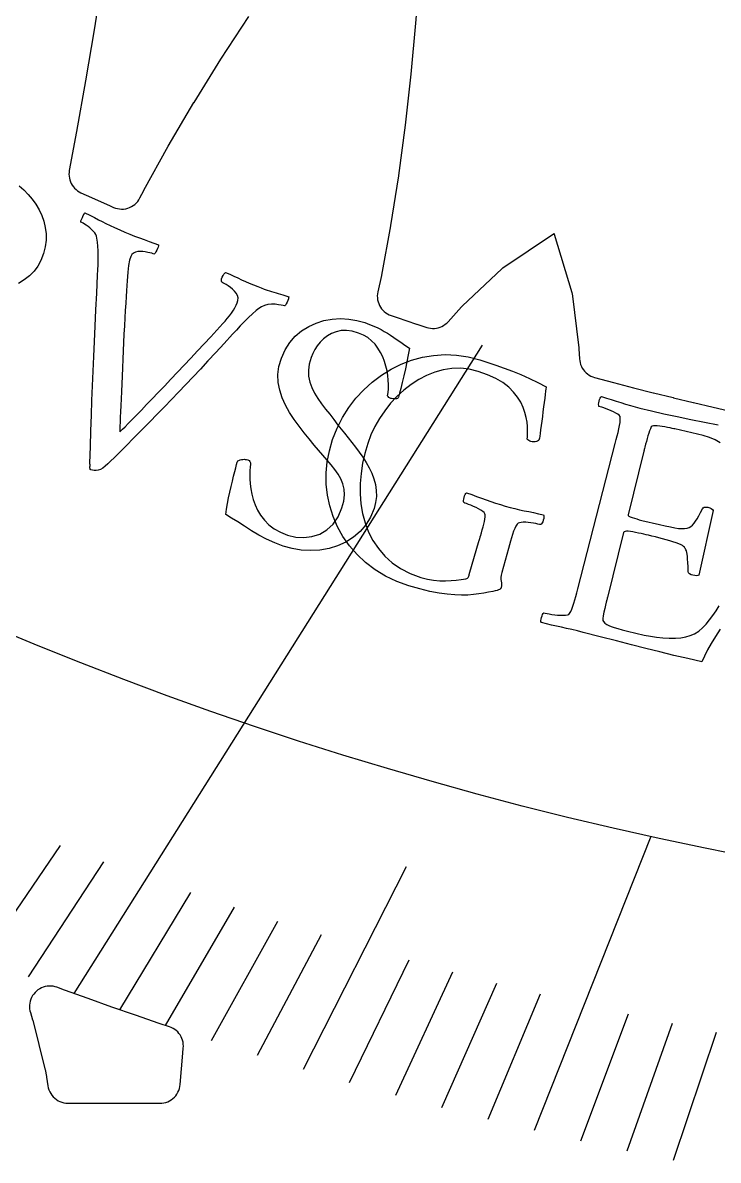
# Model space of a CAD drawing. Header units: millimetres. Extents: x -70 to 70, y -70 to 70.
# Drawn here: x -17.69 to -9.17, y -29.13 to -15.19 of the extents above; entities that cross this region are included whole.
import ezdxf

# ---------------------------------------------------------------- set-up
doc = ezdxf.new("R2010")
doc.units = ezdxf.units.MM
for name, color, linetype in [('CUT_INNER', 6, 'Continuous'), ('ENGRAVE', 7, 'Continuous'), ('ENGRAVE_FINE', 8, 'Continuous'), ('TEXT', 5, 'Continuous')]:
    doc.layers.add(name, color=color, linetype=linetype)

msp = doc.modelspace()

# ---------------------------------------------------------------- linework, layer by layer
at = {"layer": 'CUT_INNER'}
for points in [[(-12.8251, -14.5649), (-12.8784, -15.1945), (-12.8785, -15.1959), (-12.9386, -15.821), (-12.9388, -15.8229), (-13.008, -16.4443), (-13.0083, -16.4467), (-13.0892, -17.0632), (-13.0896, -17.0662), (-13.1848, -17.6771), (-13.1854, -17.6806), (-13.2974, -18.2848), (-13.2982, -18.2889), (-13.3421, -18.4883), (-13.3462, -18.5123), (-13.3479, -18.5365), (-13.3473, -18.5608), (-13.3443, -18.5849), (-13.3389, -18.6087), (-13.3313, -18.6317), (-13.3215, -18.654), (-13.3096, -18.6752), (-13.2956, -18.6951), (-13.2798, -18.7136), (-13.2623, -18.7304), (-13.2433, -18.7455), (-13.2228, -18.7587), (-13.2012, -18.7698), (-13.1786, -18.7787), (-13.1048, -18.8038), (-13.1033, -18.8043), (-12.866, -18.8835), (-12.8646, -18.884), (-12.743, -18.9238), (-12.7199, -18.9301), (-12.6962, -18.9342), (-12.6723, -18.936), (-12.6484, -18.9356), (-12.6246, -18.9328), (-12.6011, -18.9278), (-12.5783, -18.9205), (-12.5563, -18.9111), (-12.5352, -18.8996), (-12.5154, -18.8862), (-12.4969, -18.8709), (-12.48, -18.854), (-12.3145, -18.6713), (-12.3078, -18.6644), (-11.8177, -18.2009), (-11.8138, -18.1975), (-11.8095, -18.1944), (-11.1879, -17.7782), (-11.183, -17.7752), (-11.1811, -17.7807), (-10.9646, -18.4968), (-10.9633, -18.5018), (-10.9624, -18.507), (-10.8776, -19.1761), (-10.8768, -19.1857), (-10.8708, -19.308), (-10.8684, -19.3321), (-10.8638, -19.3559), (-10.8568, -19.3791), (-10.8476, -19.4016), (-10.8363, -19.423), (-10.823, -19.4432), (-10.8077, -19.4621), (-10.7907, -19.4794), (-10.7722, -19.495), (-10.7522, -19.5087), (-10.7309, -19.5204), (-10.7086, -19.53), (-10.6855, -19.5373), (-10.4538, -19.5992), (-10.4523, -19.5996), (-10.2102, -19.6626), (-10.2087, -19.663), (-9.9663, -19.7245), (-9.9648, -19.7249), (-9.722, -19.7849), (-9.7205, -19.7853), (-9.4773, -19.8438), (-9.4758, -19.8441), (-9.2323, -19.9012), (-9.2308, -19.9015), (-8.9869, -19.9571)], [(-16.7205, -14.6528), (-16.8191, -15.2767), (-16.8193, -15.278), (-16.9247, -15.9018), (-17.0345, -16.525), (-17.1223, -17.0006), (-17.1255, -17.0241), (-17.1264, -17.0478), (-17.1252, -17.0714), (-17.1216, -17.0949), (-17.1159, -17.1178), (-17.1081, -17.1402), (-17.0981, -17.1617), (-17.0862, -17.1821), (-17.0723, -17.2014), (-17.0568, -17.2192), (-17.0396, -17.2355), (-17.0209, -17.2501), (-17.0009, -17.2628), (-16.9799, -17.2737), (-16.851, -17.3322), (-16.8496, -17.3328), (-16.6212, -17.4349), (-16.6198, -17.4355), (-16.5793, -17.4533), (-16.5557, -17.4623), (-16.5314, -17.4689), (-16.5065, -17.4729), (-16.4813, -17.4745), (-16.4561, -17.4734), (-16.4311, -17.4699), (-16.4066, -17.4638), (-16.3829, -17.4554), (-16.3601, -17.4445), (-16.3385, -17.4314), (-16.3183, -17.4163), (-16.2998, -17.3991), (-16.2831, -17.3802), (-16.2684, -17.3597), (-16.2559, -17.3378), (-16.2098, -17.2471), (-16.2078, -17.2434), (-15.9111, -16.7053), (-15.9093, -16.7022), (-15.5953, -16.1697), (-15.5938, -16.1671), (-15.2652, -15.6391), (-15.2639, -15.6371), (-14.9232, -15.1129)]]:
    msp.add_lwpolyline(points, dxfattribs=at)
msp.add_lwpolyline([(-17.5987, -27.3189), (-17.5716, -27.4082), (-17.57, -27.4142), (-17.4208, -28.0096), (-17.4195, -28.0156), (-17.4018, -28.1042), (-17.4008, -28.1102), (-17.3848, -28.2177), (-17.3798, -28.2426), (-17.3723, -28.2669), (-17.3624, -28.2903), (-17.3502, -28.3125), (-17.3357, -28.3334), (-17.3192, -28.3527), (-17.3008, -28.3703), (-17.2808, -28.3859), (-17.2593, -28.3994), (-17.2365, -28.4106), (-17.2126, -28.4195), (-17.188, -28.4258), (-17.1629, -28.4297), (-17.1376, -28.431), (-16.0128, -28.431), (-15.9881, -28.4298), (-15.9636, -28.4261), (-15.9396, -28.42), (-15.9163, -28.4116), (-15.8939, -28.4009), (-15.8728, -28.3881), (-15.853, -28.3732), (-15.8347, -28.3565), (-15.8182, -28.338), (-15.8037, -28.318), (-15.7911, -28.2966), (-15.7808, -28.2741), (-15.7727, -28.2507), (-15.767, -28.2266), (-15.7637, -28.2021), (-15.7312, -27.8181), (-15.7311, -27.8167), (-15.7251, -27.7545), (-15.7239, -27.7306), (-15.7251, -27.7066), (-15.7285, -27.6828), (-15.7343, -27.6595), (-15.7422, -27.6369), (-15.7522, -27.6151), (-15.7643, -27.5944), (-15.7784, -27.5749), (-15.7942, -27.5569), (-15.8117, -27.5404), (-15.8307, -27.5257), (-15.851, -27.5129), (-15.8724, -27.5022), (-15.8948, -27.4935), (-16.0191, -27.452), (-16.3103, -27.3528), (-16.6009, -27.2518), (-16.8909, -27.1491), (-17.1803, -27.0446), (-17.2736, -27.0102), (-17.2968, -27.0029), (-17.3207, -26.9979), (-17.3449, -26.9953), (-17.3693, -26.995), (-17.3936, -26.9971), (-17.4175, -27.0015), (-17.4409, -27.0083), (-17.4636, -27.0173), (-17.4852, -27.0284), (-17.5057, -27.0417), (-17.5248, -27.0568), (-17.5423, -27.0738), (-17.5581, -27.0923), (-17.572, -27.1123), (-17.5839, -27.1336), (-17.5936, -27.1559), (-17.6012, -27.1791), (-17.6064, -27.2029), (-17.6093, -27.2271), (-17.6099, -27.2514), (-17.608, -27.2757), (-17.6039, -27.2997), (-17.5986, -27.3188)], close=True, dxfattribs=at)
at = {"layer": 'ENGRAVE'}
for points in [[(-17.0638, -27.0869), (-12.0583, -19.1412)], [(-11.4223, -28.7614), (-9.9906, -25.1563)]]:
    msp.add_lwpolyline(points, dxfattribs=at)
msp.add_circle((0, 20.0601), 46.307, dxfattribs=at)
at = {"layer": 'ENGRAVE_FINE'}
for points in [[(-18.182, -26.667), (-17.2313, -25.2727)], [(-17.6234, -26.8806), (-16.6995, -25.4713)], [(-14.2524, -28.0115), (-12.9886, -25.5278)], [(-16.5032, -27.286), (-15.6336, -25.8482)], [(-15.9418, -27.478), (-15.0997, -26.0266)], [(-15.3794, -27.6629), (-14.5652, -26.1983)], [(-14.8163, -27.8407), (-14.0301, -26.3634)], [(-13.6877, -28.1753), (-12.9583, -26.6739)], [(-13.1223, -28.3322), (-12.4216, -26.8194)], [(-12.5562, -28.4822), (-11.8845, -26.9584)], [(-11.9896, -28.6252), (-11.347, -27.091)], [(-10.8545, -28.8908), (-10.2707, -27.3371)], [(-10.2861, -29.0134), (-9.7321, -27.4506)], [(-9.7173, -29.1292), (-9.1931, -27.5578)]]:
    msp.add_lwpolyline(points, dxfattribs=at)
at = {"layer": 'TEXT'}
for points in [[(-17.7352, -17.1878), (-17.6782, -17.2385), (-17.6244, -17.2938), (-17.5754, -17.3529), (-17.5312, -17.4156), (-17.4919, -17.4821), (-17.4588, -17.5519), (-17.4336, -17.6242), (-17.4161, -17.6993), (-17.4065, -17.7771), (-17.4063, -17.857), (-17.4171, -17.9381), (-17.439, -18.0205), (-17.472, -18.1042), (-17.5087, -18.1718), (-17.5545, -18.234), (-17.6094, -18.2908), (-17.6735, -18.3421), (-17.744, -18.3874)], [(-9.1481, -22.6213), (-9.204, -22.7095), (-9.2571, -22.796), (-9.3025, -22.8769), (-9.3402, -22.952), (-9.3701, -23.0215), (-9.5434, -22.9829), (-9.7157, -22.9426), (-9.8871, -22.9007), (-10.0574, -22.8571), (-10.2328, -22.8117), (-10.4192, -22.7639), (-10.6165, -22.7137), (-10.8248, -22.6609), (-10.8971, -22.643), (-10.9658, -22.6267), (-11.0309, -22.612), (-11.0923, -22.5991), (-11.1524, -22.5864), (-11.2133, -22.5726), (-11.2751, -22.5576), (-11.3378, -22.5414), (-11.3425, -22.5293), (-11.344, -22.5146), (-11.3422, -22.4974), (-11.3371, -22.4776), (-11.33, -22.4583), (-11.3225, -22.4426), (-11.3145, -22.4305), (-11.306, -22.4219), (-11.2901, -22.4257), (-11.2687, -22.4301), (-11.2416, -22.4351), (-11.2088, -22.4408), (-11.1735, -22.4459), (-11.1386, -22.4495), (-11.1042, -22.4515), (-11.0703, -22.452), (-11.0402, -22.4504), (-11.0173, -22.4464), (-11.0016, -22.4399), (-10.9931, -22.431), (-10.9782, -22.4054), (-10.9643, -22.3757), (-10.9513, -22.3417), (-10.9393, -22.3035), (-10.9277, -22.2623), (-10.9159, -22.2194), (-10.904, -22.1749), (-10.8919, -22.1287), (-10.4316, -20.3458), (-10.4197, -20.2994), (-10.4085, -20.2543), (-10.3979, -20.2104), (-10.3878, -20.1678), (-10.3795, -20.1277), (-10.374, -20.091), (-10.3713, -20.0579), (-10.3715, -20.0284), (-10.3739, -20.0149), (-10.3836, -20.0013), (-10.4006, -19.9875), (-10.4249, -19.9735), (-10.4533, -19.9596), (-10.4827, -19.9464), (-10.5131, -19.9337), (-10.5444, -19.9216), (-10.5738, -19.9108), (-10.5983, -19.9022), (-10.6178, -19.8957), (-10.6325, -19.8914), (-10.6353, -19.8798), (-10.6359, -19.8654), (-10.6345, -19.848), (-10.6309, -19.8279), (-10.6255, -19.8082), (-10.6187, -19.7923), (-10.6104, -19.7802), (-10.6007, -19.7719), (-10.5406, -19.7903), (-10.4809, -19.8087), (-10.4219, -19.8272), (-10.3634, -19.8457), (-10.3052, -19.8638), (-10.2474, -19.8808), (-10.1898, -19.8968), (-10.1326, -19.9118), (-10.1326, -19.9118), (-9.9879, -19.9473), (-9.8356, -19.9825), (-9.6756, -20.0172), (-9.508, -20.0513), (-9.3377, -20.0854), (-9.1696, -20.1198)], [(-9.1465, -20.3391), (-9.2091, -20.3022), (-9.2787, -20.2727), (-9.3554, -20.2504), (-9.7008, -20.1687), (-9.7157, -20.1652), (-9.7358, -20.1608), (-9.7612, -20.1554), (-9.7917, -20.1489), (-9.8243, -20.1425), (-9.8562, -20.1371), (-9.8872, -20.1328), (-9.9174, -20.1295), (-9.9443, -20.1282), (-9.9655, -20.1301), (-9.9809, -20.1351), (-9.9905, -20.1432), (-10.0018, -20.1649), (-10.0125, -20.1901), (-10.0228, -20.2188), (-10.0326, -20.2511), (-10.0421, -20.2854), (-10.0515, -20.3203), (-10.0607, -20.3558), (-10.0699, -20.392), (-10.0734, -20.4062), (-10.0765, -20.4187), (-10.0793, -20.4297), (-10.0816, -20.4391), (-10.2757, -21.219), (-10.2742, -21.2276), (-10.2655, -21.2363), (-10.2495, -21.2451), (-10.2262, -21.254), (-10.1985, -21.2629), (-10.169, -21.2715), (-10.1378, -21.28), (-10.1049, -21.2884), (-9.8895, -21.3404), (-9.8195, -21.3565), (-9.7574, -21.3695), (-9.7032, -21.3794), (-9.657, -21.3862), (-9.6172, -21.3895), (-9.5823, -21.3888), (-9.5524, -21.3841), (-9.5274, -21.3754), (-9.5055, -21.3626), (-9.4849, -21.3455), (-9.4656, -21.3242), (-9.4475, -21.2986), (-9.4292, -21.2682), (-9.4092, -21.2326), (-9.3874, -21.1917), (-9.3639, -21.1456), (-9.3556, -21.1336), (-9.3419, -21.1268), (-9.3228, -21.1252), (-9.2982, -21.1287), (-9.2751, -21.1354), (-9.2563, -21.1438), (-9.2417, -21.1542), (-9.2315, -21.1664), (-9.409, -21.9592), (-9.4214, -21.9644), (-9.4377, -21.9664), (-9.4577, -21.9653), (-9.4815, -21.961), (-9.5044, -21.9539), (-9.5217, -21.9441), (-9.5332, -21.9315), (-9.539, -21.9163), (-9.5406, -21.857), (-9.5427, -21.8062), (-9.5453, -21.7642), (-9.5485, -21.7308), (-9.5521, -21.7039), (-9.5563, -21.6814), (-9.5608, -21.6634), (-9.5658, -21.6498), (-9.5715, -21.6387), (-9.5782, -21.6282), (-9.5859, -21.6184), (-9.5946, -21.6092), (-9.6069, -21.598), (-9.6263, -21.5866), (-9.653, -21.5749), (-9.6869, -21.5629), (-9.7254, -21.5508), (-9.7658, -21.5388), (-9.8083, -21.5268), (-9.8527, -21.5149), (-9.8974, -21.5033), (-9.9409, -21.4922), (-9.9831, -21.4816), (-10.024, -21.4716), (-10.0525, -21.4649), (-10.0829, -21.4579), (-10.1153, -21.4508), (-10.1495, -21.4434), (-10.1836, -21.4365), (-10.2155, -21.4306), (-10.2451, -21.4259), (-10.2724, -21.4223), (-10.2957, -21.4209), (-10.313, -21.423), (-10.3245, -21.4285), (-10.3301, -21.4375), (-10.5285, -22.2345), (-10.5297, -22.2393), (-10.5312, -22.2452), (-10.5329, -22.2522), (-10.5349, -22.2602), (-10.5428, -22.2924), (-10.5515, -22.3289), (-10.5609, -22.3698), (-10.5712, -22.415), (-10.5796, -22.4576), (-10.5836, -22.4904), (-10.5832, -22.5136), (-10.5783, -22.527), (-10.5587, -22.5463), (-10.5359, -22.5631), (-10.5099, -22.5776), (-10.4807, -22.5898), (-10.4453, -22.6015), (-10.4007, -22.6145), (-10.3469, -22.6288), (-10.284, -22.6445), (-10.0789, -22.6933), (-10.0024, -22.7093), (-9.9254, -22.7213), (-9.8482, -22.7292), (-9.7706, -22.7331), (-9.6964, -22.7325), (-9.6291, -22.7267), (-9.5687, -22.716), (-9.5153, -22.7001), (-9.4604, -22.6771), (-9.4095, -22.6461), (-9.3627, -22.6071), (-9.3199, -22.5601), (-9.2792, -22.5079), (-9.2385, -22.453), (-9.1979, -22.3956), (-9.1575, -22.3356)]]:
    msp.add_lwpolyline(points, dxfattribs=at)
for points in [[(-16.504, -17.7293), (-16.4426, -17.7556), (-16.3817, -17.7807), (-16.3215, -17.8044), (-16.2618, -17.8269), (-16.2028, -17.8488), (-16.1443, -17.8706), (-16.0864, -17.8923), (-16.029, -17.914), (-16.03, -17.9255), (-16.0338, -17.9402), (-16.0404, -17.9582), (-16.0498, -17.9796), (-16.0601, -17.9996), (-16.0694, -18.0138), (-16.0777, -18.0222), (-16.0849, -18.0247), (-16.0955, -18.0209), (-16.1117, -18.0163), (-16.1336, -18.0108), (-16.1611, -18.0044), (-16.1915, -17.9987), (-16.2221, -17.9953), (-16.2527, -17.9942), (-16.2836, -17.9954), (-16.3121, -18.001), (-16.336, -18.0131), (-16.3552, -18.0318), (-16.3698, -18.0569), (-16.383, -18.0999), (-16.3949, -18.1639), (-16.4053, -18.2489), (-16.4142, -18.3549), (-16.4178, -18.4106), (-16.4218, -18.4747), (-16.4261, -18.5474), (-16.4308, -18.6287), (-16.4358, -18.7163), (-16.441, -18.8084), (-16.4465, -18.9048), (-16.4522, -19.0056), (-16.4578, -19.1086), (-16.463, -19.2118), (-16.4677, -19.3151), (-16.4721, -19.4186), (-16.4762, -19.52), (-16.4802, -19.6173), (-16.484, -19.7104), (-16.4878, -19.7994), (-16.4914, -19.8823), (-16.4945, -19.9572), (-16.4973, -20.0243), (-16.4998, -20.0834), (-16.5018, -20.1323), (-16.503, -20.1686), (-16.5036, -20.1924), (-16.5036, -20.2036), (-16.4914, -20.1923), (-16.47, -20.1714), (-16.4392, -20.1409), (-16.3992, -20.1008), (-16.3516, -20.0526), (-16.2983, -19.9982), (-16.2392, -19.9375), (-16.1745, -19.8704), (-16.1051, -19.7982), (-16.0324, -19.7224), (-15.9563, -19.6428), (-15.8769, -19.5594), (-15.7956, -19.4738), (-15.714, -19.3874), (-15.6319, -19.3001), (-15.5496, -19.2121), (-15.4683, -19.1249), (-15.3898, -19.0402), (-15.3139, -18.9579), (-15.2406, -18.8782), (-15.2133, -18.848), (-15.1866, -18.8163), (-15.1605, -18.7832), (-15.1351, -18.7487), (-15.1118, -18.7146), (-15.0922, -18.6825), (-15.0762, -18.6526), (-15.064, -18.6248), (-15.0553, -18.5926), (-15.0549, -18.562), (-15.0627, -18.5329), (-15.0787, -18.5053), (-15.0998, -18.4795), (-15.1229, -18.4559), (-15.148, -18.4345), (-15.175, -18.4153), (-15.201, -18.3988), (-15.2229, -18.3857), (-15.2407, -18.3759), (-15.2545, -18.3695), (-15.2588, -18.3603), (-15.2592, -18.3469), (-15.2556, -18.3295), (-15.2482, -18.3079), (-15.2386, -18.2866), (-15.2286, -18.27), (-15.2182, -18.2579), (-15.2073, -18.2505), (-15.1561, -18.2733), (-15.1064, -18.2958), (-15.0582, -18.3178), (-15.0116, -18.3395), (-14.9649, -18.3608), (-14.9163, -18.3819), (-14.866, -18.4027), (-14.8138, -18.4233), (-14.7709, -18.4396), (-14.7326, -18.4539), (-14.6988, -18.4661), (-14.6695, -18.4762), (-14.6427, -18.4851), (-14.6159, -18.4936), (-14.5893, -18.5017), (-14.5629, -18.5095), (-14.535, -18.5177), (-14.5042, -18.5269), (-14.4704, -18.5372), (-14.4337, -18.5486), (-14.4344, -18.5602), (-14.438, -18.5753), (-14.4448, -18.594), (-14.4545, -18.6163), (-14.4648, -18.6372), (-14.4733, -18.6517), (-14.48, -18.6598), (-14.4849, -18.6615), (-14.5011, -18.6569), (-14.5259, -18.652), (-14.5593, -18.6468), (-14.6014, -18.6413), (-14.6466, -18.639), (-14.6896, -18.6433), (-14.7305, -18.6544), (-14.7691, -18.6722), (-14.7981, -18.6908), (-14.8339, -18.7189), (-14.8766, -18.7565), (-14.9261, -18.8036), (-14.9779, -18.855), (-15.0276, -18.9059), (-15.0751, -18.956), (-15.1204, -19.0055), (-15.2256, -19.1201), (-15.3267, -19.2297), (-15.4236, -19.3344), (-15.5163, -19.4341), (-15.6063, -19.5303), (-15.6953, -19.6246), (-15.7832, -19.7168), (-15.8699, -19.8071), (-15.9571, -19.8971), (-16.046, -19.9888), (-16.1367, -20.082), (-16.2293, -20.1769), (-16.3257, -20.2748), (-16.428, -20.3775), (-16.5361, -20.4849), (-16.6502, -20.5968), (-16.6819, -20.6256), (-16.7118, -20.6479), (-16.74, -20.6638), (-16.7665, -20.6732), (-16.7916, -20.6775), (-16.8154, -20.6781), (-16.838, -20.6751), (-16.8594, -20.6683), (-16.8647, -20.6642), (-16.8681, -20.6569), (-16.8696, -20.6466), (-16.8692, -20.6332), (-16.8683, -20.6191), (-16.868, -20.6068), (-16.8685, -20.5963), (-16.8698, -20.5875), (-16.8643, -20.3852), (-16.8584, -20.1898), (-16.8521, -20.0013), (-16.8454, -19.8198), (-16.8383, -19.641), (-16.8307, -19.4609), (-16.8226, -19.2794), (-16.8139, -19.0965), (-16.8047, -18.9081), (-16.7953, -18.7102), (-16.7854, -18.5026), (-16.7749, -18.2856), (-16.7713, -18.2191), (-16.7687, -18.1557), (-16.7671, -18.0955), (-16.7666, -18.0385), (-16.7676, -17.9838), (-16.7706, -17.9306), (-16.7757, -17.8788), (-16.7828, -17.8286), (-16.7876, -17.8081), (-16.7969, -17.7873), (-16.8107, -17.7664), (-16.8291, -17.7452), (-16.8499, -17.7248), (-16.8711, -17.7059), (-16.8927, -17.6887), (-16.9148, -17.6731), (-16.9357, -17.6595), (-16.954, -17.6482), (-16.9695, -17.6394), (-16.9824, -17.633), (-16.9826, -17.6289), (-16.9792, -17.6181), (-16.9722, -17.6008), (-16.9618, -17.5769), (-16.9507, -17.553), (-16.942, -17.5356), (-16.9356, -17.5247), (-16.9316, -17.5203), (-16.8701, -17.5505), (-16.8141, -17.5784), (-16.7638, -17.6041), (-16.719, -17.6274), (-16.6741, -17.6505), (-16.6233, -17.6752), (-16.5666, -17.7014), (-16.504, -17.7293)], [(-13.5015, -18.8657), (-13.4428, -18.8871), (-13.3899, -18.9083), (-13.3428, -18.9296), (-13.3016, -18.9508), (-13.2632, -18.9728), (-13.2248, -18.9962), (-13.1862, -19.021), (-13.1475, -19.0473), (-13.1064, -19.0756), (-13.0603, -19.1067), (-13.0092, -19.1406), (-12.9531, -19.1772), (-12.9682, -19.2613), (-12.985, -19.3463), (-13.0033, -19.4322), (-13.0234, -19.519), (-13.0431, -19.6007), (-13.0606, -19.6712), (-13.0757, -19.7306), (-13.0886, -19.7788), (-13.0921, -19.7885), (-13.0997, -19.7955), (-13.1115, -19.7996), (-13.1274, -19.8009), (-13.1445, -19.8004), (-13.1595, -19.799), (-13.1726, -19.7969), (-13.1838, -19.7939), (-13.1969, -19.7884), (-13.2078, -19.7813), (-13.2165, -19.7726), (-13.223, -19.7623), (-13.216, -19.721), (-13.2121, -19.6752), (-13.2111, -19.6249), (-13.2131, -19.5701), (-13.2186, -19.513), (-13.2282, -19.4557), (-13.2418, -19.3981), (-13.2595, -19.3404), (-13.2816, -19.2839), (-13.3084, -19.2301), (-13.34, -19.179), (-13.3763, -19.1306), (-13.4178, -19.0868), (-13.4652, -19.0494), (-13.5182, -19.0184), (-13.5771, -18.9937), (-13.6542, -18.9718), (-13.7258, -18.9616), (-13.7921, -18.9631), (-13.8532, -18.9763), (-13.9091, -18.9986), (-13.9601, -19.0273), (-14.0061, -19.0624), (-14.0472, -19.104), (-14.0833, -19.1494), (-14.1142, -19.1961), (-14.1399, -19.244), (-14.1605, -19.2932), (-14.1832, -19.3727), (-14.1932, -19.4492), (-14.1904, -19.5226), (-14.1747, -19.5931), (-14.1491, -19.6614), (-14.1167, -19.7286), (-14.0774, -19.7946), (-14.0313, -19.8594), (-13.9816, -19.9239), (-13.9317, -19.9889), (-13.8816, -20.0545), (-13.8311, -20.1207), (-13.7916, -20.1702), (-13.75, -20.222), (-13.7062, -20.2763), (-13.6602, -20.333), (-13.6139, -20.3917), (-13.5692, -20.4521), (-13.5261, -20.5143), (-13.4846, -20.5781), (-13.447, -20.6436), (-13.4155, -20.7108), (-13.3903, -20.7797), (-13.3712, -20.8502), (-13.3603, -20.9222), (-13.3595, -20.9951), (-13.3687, -21.0692), (-13.3882, -21.1442), (-13.4311, -21.2497), (-13.4874, -21.3436), (-13.5574, -21.4257), (-13.641, -21.496), (-13.7346, -21.5541), (-13.8342, -21.5996), (-13.94, -21.6325), (-14.0519, -21.6526), (-14.1663, -21.6597), (-14.2797, -21.6539), (-14.3921, -21.6349), (-14.5033, -21.603), (-14.6056, -21.564), (-14.7038, -21.5198), (-14.798, -21.4702), (-14.8882, -21.4154), (-14.9741, -21.3598), (-15.0556, -21.3079), (-15.1327, -21.2598), (-15.2053, -21.2155), (-15.1951, -21.1498), (-15.1832, -21.0825), (-15.1697, -21.0133), (-15.1547, -20.9423), (-15.1391, -20.8728), (-15.1239, -20.8078), (-15.1092, -20.7473), (-15.095, -20.6913), (-15.0822, -20.6428), (-15.0717, -20.6046), (-15.0636, -20.5767), (-15.0578, -20.5591), (-15.0434, -20.5531), (-15.0284, -20.5482), (-15.013, -20.5444), (-14.9971, -20.5416), (-14.9812, -20.5402), (-14.9656, -20.5408), (-14.9505, -20.5433), (-14.9358, -20.5477), (-14.9198, -20.5562), (-14.9092, -20.5681), (-14.9038, -20.5832), (-14.9039, -20.6018), (-14.9076, -20.6364), (-14.9099, -20.6777), (-14.9108, -20.7257), (-14.9103, -20.7804), (-14.9068, -20.8397), (-14.8988, -20.9015), (-14.8863, -20.9658), (-14.8693, -21.0326), (-14.8463, -21.0995), (-14.8158, -21.164), (-14.7778, -21.2261), (-14.7322, -21.2859), (-14.6774, -21.3413), (-14.6116, -21.3902), (-14.5347, -21.4325), (-14.4469, -21.4683), (-14.3476, -21.4935), (-14.2489, -21.4999), (-14.1511, -21.4874), (-14.0541, -21.456), (-13.9648, -21.4054), (-13.8896, -21.335), (-13.8286, -21.245), (-13.7817, -21.1354), (-13.7594, -21.0526), (-13.75, -20.976), (-13.7533, -20.9057), (-13.7693, -20.8414), (-13.7951, -20.7809), (-13.8276, -20.7216), (-13.8667, -20.6634), (-13.9124, -20.6063), (-13.9625, -20.5489), (-14.0143, -20.4896), (-14.0679, -20.4284), (-14.1234, -20.3652), (-14.1838, -20.2912), (-14.2445, -20.2144), (-14.3054, -20.1347), (-14.3665, -20.0521), (-14.4234, -19.9666), (-14.4719, -19.8785), (-14.512, -19.7878), (-14.5437, -19.6944), (-14.563, -19.5988), (-14.5659, -19.5016), (-14.5527, -19.4027), (-14.5233, -19.302), (-14.4779, -19.2003), (-14.4215, -19.1107), (-14.3539, -19.0331), (-14.2754, -18.9673), (-14.1891, -18.9135), (-14.098, -18.8715), (-14.0022, -18.8414), (-13.9017, -18.8231), (-13.7995, -18.8164), (-13.6988, -18.8213), (-13.5995, -18.8377), (-13.5015, -18.8657)], [(-12.0987, -21.5319), (-12.0969, -21.5256), (-12.095, -21.5192), (-12.0932, -21.5129), (-12.0913, -21.5065), (-12.0895, -21.5001), (-12.0876, -21.4938), (-12.0858, -21.4874), (-12.0839, -21.4811), (-12.0726, -21.4417), (-12.0621, -21.4041), (-12.0524, -21.3682), (-12.0435, -21.3342), (-12.0361, -21.3023), (-12.0308, -21.2729), (-12.0277, -21.2461), (-12.0268, -21.2217), (-12.0289, -21.208), (-12.0386, -21.1936), (-12.0557, -21.1784), (-12.0803, -21.1624), (-12.1091, -21.1465), (-12.1386, -21.1315), (-12.169, -21.1173), (-12.2002, -21.104), (-12.2295, -21.0923), (-12.254, -21.0829), (-12.2737, -21.0757), (-12.2887, -21.0708), (-12.2913, -21.0591), (-12.2917, -21.0446), (-12.2898, -21.0273), (-12.2857, -21.0072), (-12.2797, -20.9877), (-12.2723, -20.972), (-12.2635, -20.9602), (-12.2533, -20.9523), (-12.1917, -20.9733), (-12.1313, -20.9944), (-12.072, -21.0156), (-12.0139, -21.0369), (-11.9562, -21.0577), (-11.8982, -21.0774), (-11.8399, -21.096), (-11.7812, -21.1134), (-11.721, -21.13), (-11.6623, -21.1449), (-11.6051, -21.1582), (-11.5495, -21.1698), (-11.4935, -21.1812), (-11.4353, -21.1936), (-11.3749, -21.2072), (-11.3122, -21.2218), (-11.3077, -21.2339), (-11.3065, -21.2486), (-11.3085, -21.2658), (-11.3138, -21.2855), (-11.3209, -21.3047), (-11.3284, -21.3204), (-11.3364, -21.3325), (-11.3449, -21.3411), (-11.36, -21.3373), (-11.3802, -21.3331), (-11.4053, -21.3283), (-11.4354, -21.323), (-11.4676, -21.3181), (-11.499, -21.3146), (-11.5297, -21.3123), (-11.5596, -21.3114), (-11.5864, -21.3127), (-11.6078, -21.3169), (-11.6237, -21.324), (-11.6343, -21.3341), (-11.6495, -21.3593), (-11.6639, -21.3888), (-11.6776, -21.4225), (-11.6904, -21.4605), (-11.7029, -21.5014), (-11.7156, -21.544), (-11.7285, -21.5883), (-11.7416, -21.6342), (-11.8242, -21.9275), (-11.8318, -21.9597), (-11.8356, -21.9885), (-11.8354, -22.0137), (-11.8314, -22.0355), (-11.8268, -22.0552), (-11.8248, -22.0741), (-11.8256, -22.0922), (-11.829, -22.1096), (-11.8321, -22.1176), (-11.8367, -22.1246), (-11.8428, -22.1307), (-11.8503, -22.1357), (-11.8615, -22.1406), (-11.8788, -22.146), (-11.902, -22.1521), (-11.9312, -22.1588), (-11.9849, -22.1691), (-12.0423, -22.1789), (-12.1034, -22.1881), (-12.1682, -22.1968), (-12.2384, -22.203), (-12.3155, -22.2047), (-12.3996, -22.202), (-12.4907, -22.1947), (-12.5909, -22.1811), (-12.7025, -22.1592), (-12.8255, -22.1289), (-12.9598, -22.0902), (-13.1093, -22.0365), (-13.2479, -21.971), (-13.3755, -21.8936), (-13.4921, -21.8045), (-13.5968, -21.7059), (-13.689, -21.5999), (-13.7687, -21.4868), (-13.8358, -21.3664), (-13.89, -21.2408), (-13.931, -21.112), (-13.9587, -20.9799), (-13.9733, -20.8446), (-13.9744, -20.7078), (-13.9616, -20.5714), (-13.9352, -20.4353), (-13.8953, -20.2994), (-13.8402, -20.1598), (-13.7741, -20.0288), (-13.6971, -19.9066), (-13.6095, -19.7929), (-13.5129, -19.6886), (-13.4091, -19.5946), (-13.2982, -19.5107), (-13.1802, -19.4368), (-13.0564, -19.3746), (-12.9283, -19.3254), (-12.7957, -19.2893), (-12.6586, -19.2663), (-12.5186, -19.2573), (-12.3775, -19.2636), (-12.235, -19.2852), (-12.091, -19.322), (-11.9937, -19.3529), (-11.8946, -19.3864), (-11.7939, -19.4224), (-11.6913, -19.461), (-11.5881, -19.5029), (-11.4852, -19.5489), (-11.3826, -19.5992), (-11.2802, -19.6537), (-11.2809, -19.6594), (-11.2828, -19.6765), (-11.2861, -19.705), (-11.2907, -19.7448), (-11.2963, -19.7923), (-11.3028, -19.8435), (-11.31, -19.8986), (-11.3179, -19.9574), (-11.326, -20.0168), (-11.3336, -20.0734), (-11.3406, -20.1274), (-11.3472, -20.1786), (-11.353, -20.2233), (-11.3578, -20.2576), (-11.3617, -20.2816), (-11.3645, -20.2953), (-11.3669, -20.3038), (-11.3734, -20.3111), (-11.3841, -20.3173), (-11.3989, -20.3223), (-11.4156, -20.3256), (-11.4324, -20.3266), (-11.449, -20.3253), (-11.4655, -20.3218), (-11.4792, -20.317), (-11.4914, -20.311), (-11.5021, -20.3036), (-11.5113, -20.295), (-11.5093, -20.2668), (-11.5083, -20.2316), (-11.5082, -20.1891), (-11.5092, -20.1394), (-11.5135, -20.0848), (-11.5236, -20.0274), (-11.5394, -19.9671), (-11.561, -19.904), (-11.5904, -19.8401), (-11.6298, -19.7776), (-11.679, -19.7165), (-11.7382, -19.6566), (-11.8096, -19.6002), (-11.8958, -19.5492), (-11.9967, -19.5036), (-12.1123, -19.4633), (-12.2207, -19.437), (-12.3281, -19.4249), (-12.4344, -19.427), (-12.5399, -19.4432), (-12.6434, -19.472), (-12.7436, -19.5114), (-12.8406, -19.5616), (-12.9344, -19.6225), (-13.0237, -19.6923), (-13.1072, -19.7692), (-13.1848, -19.8532), (-13.2565, -19.9443), (-13.3212, -20.0404), (-13.3776, -20.1396), (-13.4258, -20.2418), (-13.4656, -20.3471), (-13.5012, -20.4673), (-13.5284, -20.5892), (-13.5471, -20.7126), (-13.5572, -20.8378), (-13.5579, -20.9625), (-13.5481, -21.0844), (-13.5279, -21.2036), (-13.4971, -21.3201), (-13.455, -21.4319), (-13.4012, -21.5369), (-13.3354, -21.6351), (-13.2577, -21.7265), (-13.1673, -21.8087), (-13.0633, -21.8796), (-12.946, -21.9389), (-12.8152, -21.9866), (-12.7351, -22.0079), (-12.6578, -22.0222), (-12.5834, -22.0294), (-12.5119, -22.0295), (-12.4439, -22.0253), (-12.3799, -22.0196), (-12.3199, -22.0123), (-12.2639, -22.0036), (-12.253, -22.0017), (-12.2443, -21.9983), (-12.2378, -21.9935), (-12.2335, -21.9871), (-12.2303, -21.9796), (-12.2271, -21.9712), (-12.2239, -21.9619), (-12.2208, -21.9517)]]:
    msp.add_lwpolyline(points, close=True, dxfattribs=at)

doc.saveas('drawing.dxf')
